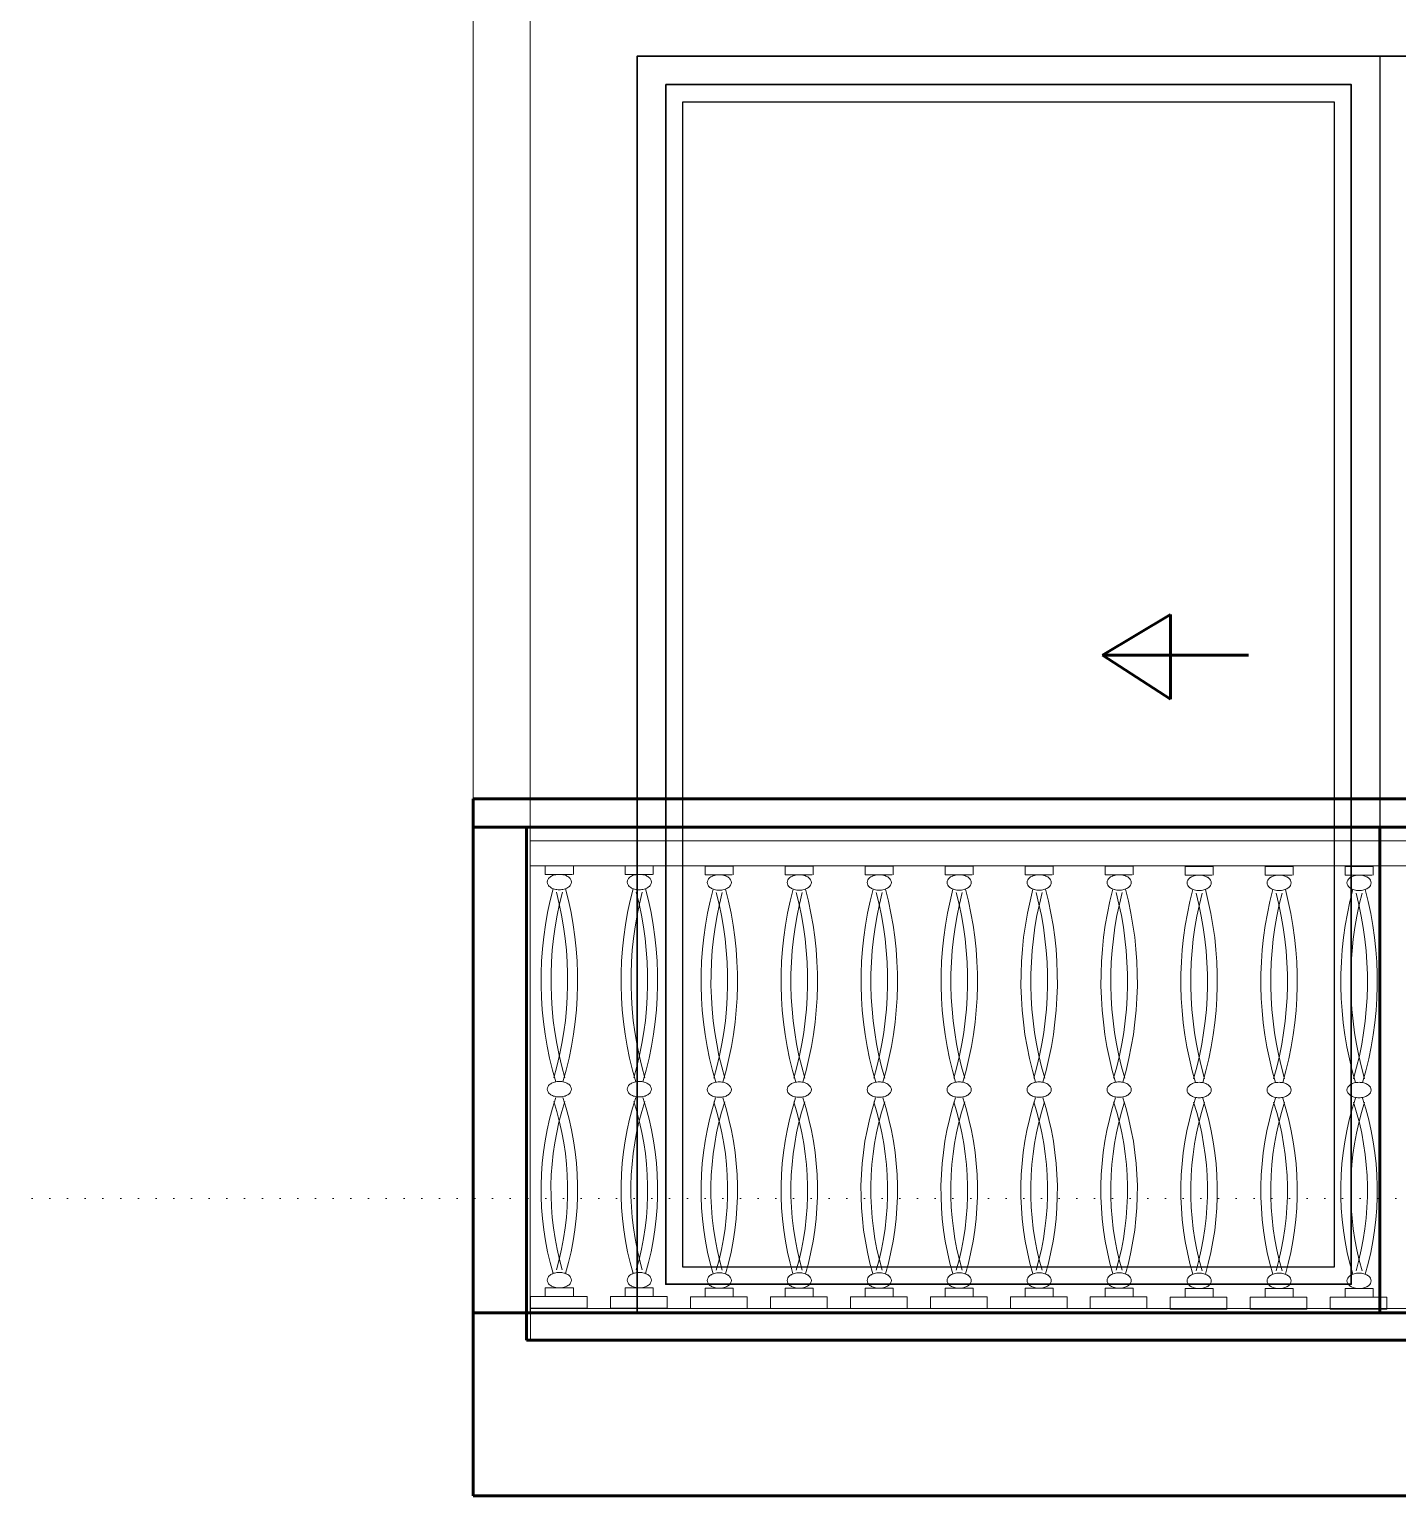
# Model space of a CAD drawing. Extents: x 775040 to 808375, y 4159409 to 4163651.
# Drawn here: x 796791.1 to 797030.6, y 4162326.6 to 4162583.3 of the extents above; entities that cross this region are included whole.
import ezdxf

# ---------------------------------------------------------------- set-up
doc = ezdxf.new("R2010")
doc.units = 0
doc.header["$MEASUREMENT"] = 0
doc.linetypes.add('ACAD_ISO07W100', pattern=[3, 0, -3])
doc.linetypes.add('DUZ', pattern=[500, 500])
doc.layers.get('0').update_dxf_attribs({"linetype": 'DUZ'})
for name, color, linetype, lineweight in [('KAPI', 1, 'Continuous', 15), ('Z_g2', 2, 'Continuous', 9), ('Z_g6', 6, 'Continuous', 20), ('Z_g8', 192, 'Continuous', 30), ('Z_izdot', 42, 'ACAD_ISO07W100', 9)]:
    doc.layers.add(name, color=color, linetype=linetype, lineweight=lineweight)
doc.layers.add('pencere', color=3, linetype='Continuous')

msp = doc.modelspace()

# ---------------------------------------------------------------- linework, layer by layer
at = {"color": 0, "linetype": 'Continuous', "lineweight": 60}
for p, q in [((796878.1, 4162353.81), (796878.1, 4162443.81)), ((796878.1, 4162353.81), (796878.1, 4162443.81)), ((797178.1, 4162353.81), (796878.1, 4162353.81)), ((796878.1, 4162353.81), (797178.1, 4162353.81)), ((796878.1, 4162353.81), (797178.1, 4162353.81))]:
    msp.add_line(p, q, dxfattribs=at)
at = {"layer": 'KAPI', "linetype": 'Continuous', "lineweight": 60}
for p, q in [((796978.95, 4162473.72), (796990.83, 4162480.83)), ((796990.83, 4162480.83), (796990.83, 4162466.01)), ((797004.49, 4162473.72), (796978.95, 4162473.72)), ((796978.95, 4162473.72), (796991.72, 4162473.72)), ((796990.83, 4162466.01), (796978.95, 4162473.72))]:
    msp.add_line(p, q, dxfattribs=at)
at = {"layer": 'pencere'}
msp.add_line((797027.51, 4162578.58), (797027.51, 4162358.58), dxfattribs=at)
msp.add_line((797027.51, 4162578.58), (797027.51, 4162358.58), dxfattribs=at)
msp.add_lwpolyline([(796905.51, 4162570.58), (797019.51, 4162570.58), (797019.51, 4162366.58), (796905.51, 4162366.58)], close=True, dxfattribs=at)
at = {"layer": 'Z_g2'}
for p, q in [((796878.76, 4162443.58), (797178.1, 4162443.58)), ((796878.76, 4162436.86), (796878.76, 4162443.58)), ((796878.76, 4162441.21), (796878.76, 4162436.86)), ((797178.1, 4162441.21), (796878.76, 4162441.21)), ((796878.76, 4162436.86), (797178.1, 4162436.86)), ((796881.41, 4162436.86), (796881.41, 4162435.34)), ((796881.41, 4162436.86), (796886.32, 4162436.86)), ((796881.41, 4162435.34), (796886.15, 4162435.34)), ((796886.32, 4162435.34), (796886.32, 4162436.86)), ((796895.41, 4162436.86), (796895.41, 4162435.34)), ((796895.41, 4162436.86), (796900.32, 4162436.86)), ((796895.41, 4162435.34), (796900.15, 4162435.34)), ((796900.32, 4162435.34), (796900.32, 4162436.86)), ((796909.41, 4162436.8), (796914.32, 4162436.8)), ((796909.41, 4162436.8), (796909.41, 4162435.27)), ((796909.41, 4162435.27), (796914.15, 4162435.27)), ((796914.32, 4162435.27), (796914.32, 4162436.8)), ((796923.41, 4162436.8), (796923.41, 4162435.27)), ((796923.41, 4162436.8), (796928.32, 4162436.8)), ((796923.41, 4162435.27), (796928.15, 4162435.27)), ((796928.32, 4162435.27), (796928.32, 4162436.8)), ((796937.41, 4162436.8), (796937.41, 4162435.27)), ((796937.41, 4162436.8), (796942.32, 4162436.8)), ((796937.41, 4162435.27), (796942.15, 4162435.27)), ((796942.32, 4162435.27), (796942.32, 4162436.8)), ((796951.41, 4162436.8), (796956.32, 4162436.8)), ((796951.41, 4162436.8), (796951.41, 4162435.27)), ((796951.41, 4162435.27), (796956.15, 4162435.27)), ((796956.32, 4162435.27), (796956.32, 4162436.8)), ((796965.41, 4162436.8), (796965.41, 4162435.27)), ((796965.41, 4162436.8), (796970.32, 4162436.8)), ((796965.41, 4162435.27), (796970.15, 4162435.27)), ((796970.32, 4162435.27), (796970.32, 4162436.8)), ((796979.41, 4162436.8), (796979.41, 4162435.27)), ((796979.41, 4162436.8), (796984.32, 4162436.8)), ((796979.41, 4162435.27), (796984.15, 4162435.27)), ((796984.32, 4162435.27), (796984.32, 4162436.8)), ((796993.41, 4162436.73), (796998.32, 4162436.73)), ((796993.41, 4162436.73), (796993.41, 4162435.21)), ((796993.41, 4162435.21), (796998.15, 4162435.21)), ((796998.32, 4162435.21), (796998.32, 4162436.73)), ((797007.41, 4162436.73), (797007.41, 4162435.21)), ((797007.41, 4162436.73), (797012.32, 4162436.73)), ((797007.41, 4162435.21), (797012.15, 4162435.21)), ((797012.32, 4162435.21), (797012.32, 4162436.73)), ((797021.41, 4162436.73), (797021.41, 4162435.21)), ((797021.41, 4162436.73), (797026.32, 4162436.73)), ((797021.41, 4162435.21), (797026.15, 4162435.21)), ((797026.32, 4162435.21), (797026.32, 4162436.73)), ((796881.41, 4162362.96), (796886.32, 4162362.96)), ((796881.41, 4162361.44), (796881.41, 4162362.96)), ((796886.32, 4162362.96), (796886.32, 4162361.44)), ((796895.41, 4162362.96), (796900.32, 4162362.96)), ((796895.41, 4162361.44), (796895.41, 4162362.96)), ((796900.32, 4162362.96), (796900.32, 4162361.44)), ((796909.41, 4162361.37), (796909.41, 4162362.9)), ((796909.41, 4162362.9), (796914.32, 4162362.9)), ((796914.32, 4162362.9), (796914.32, 4162361.37)), ((796923.41, 4162362.9), (796928.32, 4162362.9)), ((796923.41, 4162361.37), (796923.41, 4162362.9)), ((796928.32, 4162362.9), (796928.32, 4162361.37)), ((796937.41, 4162362.9), (796942.32, 4162362.9)), ((796937.41, 4162361.37), (796937.41, 4162362.9)), ((796942.32, 4162362.9), (796942.32, 4162361.37)), ((796951.41, 4162361.37), (796951.41, 4162362.9)), ((796951.41, 4162362.9), (796956.32, 4162362.9)), ((796956.32, 4162362.9), (796956.32, 4162361.37)), ((796965.41, 4162362.9), (796970.32, 4162362.9)), ((796965.41, 4162361.37), (796965.41, 4162362.9)), ((796970.32, 4162362.9), (796970.32, 4162361.37)), ((796979.41, 4162362.9), (796984.32, 4162362.9)), ((796979.41, 4162361.37), (796979.41, 4162362.9)), ((796984.32, 4162362.9), (796984.32, 4162361.37)), ((796993.41, 4162361.31), (796993.41, 4162362.83)), ((796993.41, 4162362.83), (796998.32, 4162362.83)), ((796998.32, 4162362.83), (796998.32, 4162361.31)), ((797007.41, 4162362.83), (797012.32, 4162362.83)), ((797007.41, 4162361.31), (797007.41, 4162362.83)), ((797012.32, 4162362.83), (797012.32, 4162361.31)), ((797021.41, 4162362.83), (797026.32, 4162362.83)), ((797021.41, 4162361.31), (797021.41, 4162362.83)), ((797026.32, 4162362.83), (797026.32, 4162361.31)), ((796878.82, 4162359.38), (796878.82, 4162361.44)), ((796878.82, 4162361.44), (796888.74, 4162361.44)), ((796888.74, 4162361.44), (796888.74, 4162359.38)), ((796892.82, 4162359.38), (796892.82, 4162361.44)), ((796892.82, 4162361.44), (796902.74, 4162361.44)), ((796902.74, 4162361.44), (796902.74, 4162359.38)), ((796906.82, 4162361.37), (796916.74, 4162361.37)), ((796906.82, 4162359.32), (796906.82, 4162361.37)), ((796916.74, 4162361.37), (796916.74, 4162359.32)), ((796920.82, 4162359.32), (796920.82, 4162361.37)), ((796920.82, 4162361.37), (796930.74, 4162361.37)), ((796930.74, 4162361.37), (796930.74, 4162359.32)), ((796934.82, 4162359.32), (796934.82, 4162361.37)), ((796934.82, 4162361.37), (796944.74, 4162361.37)), ((796944.74, 4162361.37), (796944.74, 4162359.32)), ((796948.82, 4162361.37), (796958.74, 4162361.37)), ((796948.82, 4162359.32), (796948.82, 4162361.37)), ((796958.74, 4162361.37), (796958.74, 4162359.32)), ((796962.82, 4162359.32), (796962.82, 4162361.37)), ((796962.82, 4162361.37), (796972.74, 4162361.37)), ((796972.74, 4162361.37), (796972.74, 4162359.32)), ((796976.82, 4162359.32), (796976.82, 4162361.37)), ((796976.82, 4162361.37), (796986.74, 4162361.37)), ((796986.74, 4162361.37), (796986.74, 4162359.32)), ((796990.82, 4162361.31), (797000.74, 4162361.31)), ((796990.82, 4162359.25), (796990.82, 4162361.31)), ((797000.74, 4162361.31), (797000.74, 4162359.25)), ((797004.82, 4162359.25), (797004.82, 4162361.31)), ((797004.82, 4162361.31), (797014.74, 4162361.31)), ((797014.74, 4162361.31), (797014.74, 4162359.25)), ((797018.82, 4162359.25), (797018.82, 4162361.31)), ((797018.82, 4162361.31), (797028.74, 4162361.31)), ((797028.74, 4162361.31), (797028.74, 4162359.25)), ((796878.82, 4162359.38), (796888.74, 4162359.38)), ((796878.82, 4162359.38), (796878.82, 4162353.85)), ((796878.82, 4162359.34), (797178.1, 4162359.34)), ((796892.82, 4162359.38), (796902.74, 4162359.38)), ((796906.82, 4162359.32), (796916.74, 4162359.32)), ((796920.82, 4162359.32), (796930.74, 4162359.32)), ((796934.82, 4162359.32), (796944.74, 4162359.32)), ((796948.82, 4162359.32), (796958.74, 4162359.32)), ((796962.82, 4162359.32), (796972.74, 4162359.32)), ((796976.82, 4162359.32), (796986.74, 4162359.32)), ((796990.82, 4162359.25), (797000.74, 4162359.25)), ((797004.82, 4162359.25), (797014.74, 4162359.25)), ((797018.82, 4162359.25), (797028.74, 4162359.25)), ((797178.1, 4162353.81), (796878.82, 4162353.81))]:
    msp.add_line(p, q, dxfattribs=at)
for centre, radius, start, end in [((796882.64, 4162433.99), 0.888, 147.0853, 180), ((796883.23, 4162433.61), 1.59, 122.6158, 147.0853), ((796883.61, 4162433.01), 2.3, 104.8455, 122.6158), ((796883.87, 4162432.05), 3.29, 90, 104.8455), ((796883.87, 4162432.05), 3.29, 75.1545, 90), ((796884.12, 4162433.01), 2.3, 57.3842, 75.1545), ((796884.51, 4162433.61), 1.59, 32.9147, 57.3842), ((796885.1, 4162433.99), 0.888, 0, 32.9147), ((796896.64, 4162433.99), 0.888, 147.0853, 180), ((796897.23, 4162433.61), 1.59, 122.6158, 147.0853), ((796897.61, 4162433.01), 2.3, 104.8455, 122.6158), ((796897.87, 4162432.05), 3.29, 90, 104.8455), ((796897.87, 4162432.05), 3.29, 75.1545, 90), ((796898.12, 4162433.01), 2.3, 57.3842, 75.1545), ((796898.51, 4162433.61), 1.59, 32.9147, 57.3842), ((796899.1, 4162433.99), 0.888, 0, 32.9147), ((796910.64, 4162433.92), 0.888, 147.0853, 180), ((796911.23, 4162433.54), 1.59, 122.6158, 147.0853), ((796911.61, 4162432.94), 2.3, 104.8455, 122.6158), ((796911.87, 4162431.98), 3.29, 90, 104.8455), ((796911.87, 4162431.98), 3.29, 75.1545, 90), ((796912.12, 4162432.94), 2.3, 57.3842, 75.1545), ((796912.51, 4162433.54), 1.59, 32.9147, 57.3842), ((796913.1, 4162433.92), 0.888, 0, 32.9147), ((796924.64, 4162433.92), 0.888, 147.0853, 180), ((796925.23, 4162433.54), 1.59, 122.6158, 147.0853), ((796925.61, 4162432.94), 2.3, 104.8455, 122.6158), ((796925.87, 4162431.98), 3.29, 90, 104.8455), ((796925.87, 4162431.98), 3.29, 75.1545, 90), ((796926.12, 4162432.94), 2.3, 57.3842, 75.1545), ((796926.51, 4162433.54), 1.59, 32.9147, 57.3842), ((796927.1, 4162433.92), 0.888, 0, 32.9147), ((796938.64, 4162433.92), 0.888, 147.0853, 180), ((796939.23, 4162433.54), 1.59, 122.6158, 147.0853), ((796939.61, 4162432.94), 2.3, 104.8455, 122.6158), ((796939.87, 4162431.98), 3.29, 90, 104.8455), ((796939.87, 4162431.98), 3.29, 75.1545, 90), ((796940.12, 4162432.94), 2.3, 57.3842, 75.1545), ((796940.51, 4162433.54), 1.59, 32.9147, 57.3842), ((796941.1, 4162433.92), 0.888, 0, 32.9147), ((796952.64, 4162433.92), 0.888, 147.0853, 180), ((796953.23, 4162433.54), 1.59, 122.6158, 147.0853), ((796953.61, 4162432.94), 2.3, 104.8455, 122.6158), ((796953.87, 4162431.98), 3.29, 90, 104.8455), ((796953.87, 4162431.98), 3.29, 75.1545, 90), ((796954.12, 4162432.94), 2.3, 57.3842, 75.1545), ((796954.51, 4162433.54), 1.59, 32.9147, 57.3842), ((796955.1, 4162433.92), 0.888, 0, 32.9147), ((796966.64, 4162433.92), 0.888, 147.0853, 180), ((796967.23, 4162433.54), 1.59, 122.6158, 147.0853), ((796967.61, 4162432.94), 2.3, 104.8455, 122.6158), ((796967.87, 4162431.98), 3.29, 90, 104.8455), ((796967.87, 4162431.98), 3.29, 75.1545, 90), ((796968.12, 4162432.94), 2.3, 57.3842, 75.1545), ((796968.51, 4162433.54), 1.59, 32.9147, 57.3842), ((796969.1, 4162433.92), 0.888, 0, 32.9147), ((796980.64, 4162433.92), 0.888, 147.0853, 180), ((796981.23, 4162433.54), 1.59, 122.6158, 147.0853), ((796981.61, 4162432.94), 2.3, 104.8455, 122.6158), ((796981.87, 4162431.98), 3.29, 90, 104.8455), ((796981.87, 4162431.98), 3.29, 75.1545, 90), ((796982.12, 4162432.94), 2.3, 57.3842, 75.1545), ((796982.51, 4162433.54), 1.59, 32.9147, 57.3842), ((796983.1, 4162433.92), 0.888, 0, 32.9147), ((796995.23, 4162433.48), 1.59, 122.6158, 147.0853), ((796995.61, 4162432.87), 2.3, 104.8455, 122.6158), ((796995.87, 4162431.92), 3.29, 90, 104.8455), ((796995.87, 4162431.92), 3.29, 75.1545, 90), ((796996.12, 4162432.87), 2.3, 57.3842, 75.1545), ((796996.51, 4162433.48), 1.59, 32.9147, 57.3842), ((797009.23, 4162433.48), 1.59, 122.6158, 147.0853), ((797009.61, 4162432.87), 2.3, 104.8455, 122.6158), ((797009.87, 4162431.92), 3.29, 90, 104.8455), ((797009.87, 4162431.92), 3.29, 75.1545, 90), ((797010.12, 4162432.87), 2.3, 57.3842, 75.1545), ((797010.51, 4162433.48), 1.59, 32.9147, 57.3842), ((797023.23, 4162433.48), 1.59, 122.6158, 147.0853), ((797023.61, 4162432.87), 2.3, 104.8455, 122.6158), ((797023.87, 4162431.92), 3.29, 90, 104.8455), ((797023.87, 4162431.92), 3.29, 75.1545, 90), ((797024.12, 4162432.87), 2.3, 57.3842, 75.1545), ((797024.51, 4162433.48), 1.59, 32.9147, 57.3842), ((796943.26, 4162416.75), 62.58, 165.1181, 196.4631), ((796882.64, 4162433.99), 0.888, 180, 212.9147), ((796883.23, 4162434.37), 1.59, 212.9147, 237.3842), ((796883.61, 4162434.97), 2.3, 237.3842, 255.1545), ((796943.57, 4162416.75), 61.16, 165.365, 196.1896), ((796824.17, 4162416.75), 61.16, 343.8104, 14.635), ((796883.87, 4162435.93), 3.29, 255.1545, 270), ((796883.87, 4162435.93), 3.29, 270, 284.8455), ((796824.48, 4162416.75), 62.58, 343.5369, 14.8819), ((796884.12, 4162434.97), 2.3, 284.8455, 302.6158), ((796884.51, 4162434.37), 1.59, 302.6158, 327.0853), ((796885.1, 4162433.99), 0.888, 327.0853, 0), ((796957.26, 4162416.75), 62.58, 165.1181, 196.4631), ((796896.64, 4162433.99), 0.888, 180, 212.9147), ((796897.23, 4162434.37), 1.59, 212.9147, 237.3842), ((796897.61, 4162434.97), 2.3, 237.3842, 255.1545), ((796957.57, 4162416.75), 61.16, 165.365, 196.1896), ((796838.17, 4162416.75), 61.16, 343.8104, 14.635), ((796897.87, 4162435.93), 3.29, 255.1545, 270), ((796897.87, 4162435.93), 3.29, 270, 284.8455), ((796838.48, 4162416.75), 62.58, 343.5369, 14.8819), ((796898.12, 4162434.97), 2.3, 284.8455, 302.6158), ((796898.51, 4162434.37), 1.59, 302.6158, 327.0853), ((796899.1, 4162433.99), 0.888, 327.0853, 0), ((796971.26, 4162416.69), 62.58, 165.1181, 196.4631), ((796910.64, 4162433.92), 0.888, 180, 212.9147), ((796911.23, 4162434.3), 1.59, 212.9147, 237.3842), ((796911.61, 4162434.91), 2.3, 237.3842, 255.1545), ((796971.57, 4162416.69), 61.16, 165.365, 196.1896), ((796852.17, 4162416.69), 61.16, 343.8104, 14.635), ((796911.87, 4162435.86), 3.29, 255.1545, 270), ((796911.87, 4162435.86), 3.29, 270, 284.8455), ((796852.48, 4162416.69), 62.58, 343.5369, 14.8819), ((796912.12, 4162434.91), 2.3, 284.8455, 302.6158), ((796912.51, 4162434.3), 1.59, 302.6158, 327.0853), ((796913.1, 4162433.92), 0.888, 327.0853, 0), ((796985.26, 4162416.69), 62.58, 165.1181, 196.4631), ((796924.64, 4162433.92), 0.888, 180, 212.9147), ((796925.23, 4162434.3), 1.59, 212.9147, 237.3842), ((796925.61, 4162434.91), 2.3, 237.3842, 255.1545), ((796985.57, 4162416.69), 61.16, 165.365, 196.1896), ((796866.17, 4162416.69), 61.16, 343.8104, 14.635), ((796925.87, 4162435.86), 3.29, 255.1545, 270), ((796925.87, 4162435.86), 3.29, 270, 284.8455), ((796866.48, 4162416.69), 62.58, 343.5369, 14.8819), ((796926.12, 4162434.91), 2.3, 284.8455, 302.6158), ((796926.51, 4162434.3), 1.59, 302.6158, 327.0853), ((796927.1, 4162433.92), 0.888, 327.0853, 0), ((796999.26, 4162416.69), 62.58, 165.1181, 196.4631), ((796938.64, 4162433.92), 0.888, 180, 212.9147), ((796939.23, 4162434.3), 1.59, 212.9147, 237.3842), ((796939.61, 4162434.91), 2.3, 237.3842, 255.1545), ((796999.57, 4162416.69), 61.16, 165.365, 196.1896), ((796880.17, 4162416.69), 61.16, 343.8104, 14.635), ((796939.87, 4162435.86), 3.29, 255.1545, 270), ((796939.87, 4162435.86), 3.29, 270, 284.8455), ((796880.48, 4162416.69), 62.58, 343.5369, 14.8819), ((796940.12, 4162434.91), 2.3, 284.8455, 302.6158), ((796940.51, 4162434.3), 1.59, 302.6158, 327.0853), ((796941.1, 4162433.92), 0.888, 327.0853, 0), ((797013.26, 4162416.69), 62.58, 165.1181, 196.4631), ((796952.64, 4162433.92), 0.888, 180, 212.9147), ((796953.23, 4162434.3), 1.59, 212.9147, 237.3842), ((796953.61, 4162434.91), 2.3, 237.3842, 255.1545), ((797013.57, 4162416.69), 61.16, 165.365, 196.1896), ((796894.17, 4162416.69), 61.16, 343.8104, 14.635), ((796953.87, 4162435.86), 3.29, 255.1545, 270), ((796953.87, 4162435.86), 3.29, 270, 284.8455), ((796894.48, 4162416.69), 62.58, 343.5369, 14.8819), ((796954.12, 4162434.91), 2.3, 284.8455, 302.6158), ((796954.51, 4162434.3), 1.59, 302.6158, 327.0853), ((796955.1, 4162433.92), 0.888, 327.0853, 0), ((797027.26, 4162416.69), 62.58, 165.1181, 196.4631), ((796966.64, 4162433.92), 0.888, 180, 212.9147), ((796967.23, 4162434.3), 1.59, 212.9147, 237.3842), ((796967.61, 4162434.91), 2.3, 237.3842, 255.1545), ((797027.57, 4162416.69), 61.16, 165.365, 196.1896), ((796908.17, 4162416.69), 61.16, 343.8104, 14.635), ((796967.87, 4162435.86), 3.29, 255.1545, 270), ((796967.87, 4162435.86), 3.29, 270, 284.8455), ((796908.48, 4162416.69), 62.58, 343.5369, 14.8819), ((796968.12, 4162434.91), 2.3, 284.8455, 302.6158), ((796968.51, 4162434.3), 1.59, 302.6158, 327.0853), ((796969.1, 4162433.92), 0.888, 327.0853, 0), ((797041.26, 4162416.69), 62.58, 165.1181, 196.4631), ((796980.64, 4162433.92), 0.888, 180, 212.9147), ((796981.23, 4162434.3), 1.59, 212.9147, 237.3842), ((796981.61, 4162434.91), 2.3, 237.3842, 255.1545), ((797041.57, 4162416.69), 61.16, 165.365, 196.1896), ((796922.17, 4162416.69), 61.16, 343.8104, 14.635), ((796981.87, 4162435.86), 3.29, 255.1545, 270), ((796981.87, 4162435.86), 3.29, 270, 284.8455), ((796922.48, 4162416.69), 62.58, 343.5369, 14.8819), ((796982.12, 4162434.91), 2.3, 284.8455, 302.6158), ((796982.51, 4162434.3), 1.59, 302.6158, 327.0853), ((796983.1, 4162433.92), 0.888, 327.0853, 0), ((797055.26, 4162416.62), 62.58, 165.1181, 196.4631), ((796994.64, 4162433.86), 0.888, 147.0853, 180), ((796994.64, 4162433.86), 0.888, 180, 212.9147), ((796995.23, 4162434.24), 1.59, 212.9147, 237.3842), ((796995.61, 4162434.84), 2.3, 237.3842, 255.1545), ((797055.57, 4162416.62), 61.16, 165.365, 196.1896), ((796936.17, 4162416.62), 61.16, 343.8104, 14.635), ((796995.87, 4162435.8), 3.29, 255.1545, 270), ((796995.87, 4162435.8), 3.29, 270, 284.8455), ((796936.48, 4162416.62), 62.58, 343.5369, 14.8819), ((796996.12, 4162434.84), 2.3, 284.8455, 302.6158), ((796996.51, 4162434.24), 1.59, 302.6158, 327.0853), ((796997.1, 4162433.86), 0.888, 0, 32.9147), ((796997.1, 4162433.86), 0.888, 327.0853, 0), ((797069.26, 4162416.62), 62.58, 165.1181, 196.4631), ((797008.64, 4162433.86), 0.888, 147.0853, 180), ((797008.64, 4162433.86), 0.888, 180, 212.9147), ((797009.23, 4162434.24), 1.59, 212.9147, 237.3842), ((797009.61, 4162434.84), 2.3, 237.3842, 255.1545), ((797069.57, 4162416.62), 61.16, 165.365, 196.1896), ((796950.17, 4162416.62), 61.16, 343.8104, 14.635), ((797009.87, 4162435.8), 3.29, 255.1545, 270), ((797009.87, 4162435.8), 3.29, 270, 284.8455), ((796950.48, 4162416.62), 62.58, 343.5369, 14.8819), ((797010.12, 4162434.84), 2.3, 284.8455, 302.6158), ((797010.51, 4162434.24), 1.59, 302.6158, 327.0853), ((797011.1, 4162433.86), 0.888, 0, 32.9147), ((797011.1, 4162433.86), 0.888, 327.0853, 0), ((797083.26, 4162416.62), 62.58, 165.1181, 196.4631), ((797022.64, 4162433.86), 0.888, 147.0853, 180), ((797022.64, 4162433.86), 0.888, 180, 212.9147), ((797023.23, 4162434.24), 1.59, 212.9147, 237.3842), ((797023.61, 4162434.84), 2.3, 237.3842, 255.1545), ((797083.57, 4162416.62), 61.16, 165.365, 196.1896), ((796964.17, 4162416.62), 61.16, 343.8104, 14.635), ((797023.87, 4162435.8), 3.29, 255.1545, 270), ((797023.87, 4162435.8), 3.29, 270, 284.8455), ((796964.48, 4162416.62), 62.58, 343.5369, 14.8819), ((797024.12, 4162434.84), 2.3, 284.8455, 302.6158), ((797024.51, 4162434.24), 1.59, 302.6158, 327.0853), ((797025.1, 4162433.86), 0.888, 0, 32.9147), ((797025.1, 4162433.86), 0.888, 327.0853, 0), ((796883.23, 4162397.35), 1.59, 122.6158, 147.0853), ((796883.61, 4162396.74), 2.3, 104.8455, 122.6158), ((796883.87, 4162395.79), 3.29, 90, 104.8455), ((796883.87, 4162395.79), 3.29, 75.1545, 90), ((796884.12, 4162396.74), 2.3, 57.3842, 75.1545), ((796884.51, 4162397.35), 1.59, 32.9147, 57.3842), ((796897.23, 4162397.35), 1.59, 122.6158, 147.0853), ((796897.61, 4162396.74), 2.3, 104.8455, 122.6158), ((796897.87, 4162395.79), 3.29, 90, 104.8455), ((796897.87, 4162395.79), 3.29, 75.1545, 90), ((796898.12, 4162396.74), 2.3, 57.3842, 75.1545), ((796898.51, 4162397.35), 1.59, 32.9147, 57.3842), ((796911.23, 4162397.28), 1.59, 122.6158, 147.0853), ((796911.61, 4162396.68), 2.3, 104.8455, 122.6158), ((796911.87, 4162395.72), 3.29, 90, 104.8455), ((796911.87, 4162395.72), 3.29, 75.1545, 90), ((796912.12, 4162396.68), 2.3, 57.3842, 75.1545), ((796912.51, 4162397.28), 1.59, 32.9147, 57.3842), ((796925.23, 4162397.28), 1.59, 122.6158, 147.0853), ((796925.61, 4162396.68), 2.3, 104.8455, 122.6158), ((796925.87, 4162395.72), 3.29, 90, 104.8455), ((796925.87, 4162395.72), 3.29, 75.1545, 90), ((796926.12, 4162396.68), 2.3, 57.3842, 75.1545), ((796926.51, 4162397.28), 1.59, 32.9147, 57.3842), ((796939.23, 4162397.28), 1.59, 122.6158, 147.0853), ((796939.61, 4162396.68), 2.3, 104.8455, 122.6158), ((796939.87, 4162395.72), 3.29, 90, 104.8455), ((796939.87, 4162395.72), 3.29, 75.1545, 90), ((796940.12, 4162396.68), 2.3, 57.3842, 75.1545), ((796940.51, 4162397.28), 1.59, 32.9147, 57.3842), ((796953.23, 4162397.28), 1.59, 122.6158, 147.0853), ((796953.61, 4162396.68), 2.3, 104.8455, 122.6158), ((796953.87, 4162395.72), 3.29, 90, 104.8455), ((796953.87, 4162395.72), 3.29, 75.1545, 90), ((796954.12, 4162396.68), 2.3, 57.3842, 75.1545), ((796954.51, 4162397.28), 1.59, 32.9147, 57.3842), ((796967.23, 4162397.28), 1.59, 122.6158, 147.0853), ((796967.61, 4162396.68), 2.3, 104.8455, 122.6158), ((796967.87, 4162395.72), 3.29, 90, 104.8455), ((796967.87, 4162395.72), 3.29, 75.1545, 90), ((796968.12, 4162396.68), 2.3, 57.3842, 75.1545), ((796968.51, 4162397.28), 1.59, 32.9147, 57.3842), ((796981.23, 4162397.28), 1.59, 122.6158, 147.0853), ((796981.61, 4162396.68), 2.3, 104.8455, 122.6158), ((796981.87, 4162395.72), 3.29, 90, 104.8455), ((796981.87, 4162395.72), 3.29, 75.1545, 90), ((796982.12, 4162396.68), 2.3, 57.3842, 75.1545), ((796982.51, 4162397.28), 1.59, 32.9147, 57.3842), ((796995.23, 4162397.21), 1.59, 122.6158, 147.0853), ((796995.61, 4162396.61), 2.3, 104.8455, 122.6158), ((796995.87, 4162395.65), 3.29, 90, 104.8455), ((796995.87, 4162395.65), 3.29, 75.1545, 90), ((796996.12, 4162396.61), 2.3, 57.3842, 75.1545), ((796996.51, 4162397.21), 1.59, 32.9147, 57.3842), ((797009.23, 4162397.21), 1.59, 122.6158, 147.0853), ((797009.61, 4162396.61), 2.3, 104.8455, 122.6158), ((797009.87, 4162395.65), 3.29, 90, 104.8455), ((797009.87, 4162395.65), 3.29, 75.1545, 90), ((797010.12, 4162396.61), 2.3, 57.3842, 75.1545), ((797010.51, 4162397.21), 1.59, 32.9147, 57.3842), ((797023.23, 4162397.21), 1.59, 122.6158, 147.0853), ((797023.61, 4162396.61), 2.3, 104.8455, 122.6158), ((797023.87, 4162395.65), 3.29, 90, 104.8455), ((797023.87, 4162395.65), 3.29, 75.1545, 90), ((797024.12, 4162396.61), 2.3, 57.3842, 75.1545), ((797024.51, 4162397.21), 1.59, 32.9147, 57.3842), ((796932.84, 4162380.13), 52.17, 161.9559, 196.309), ((796882.64, 4162397.73), 0.888, 147.0853, 180), ((796882.64, 4162397.73), 0.888, 180, 212.9147), ((796883.23, 4162398.11), 1.59, 212.9147, 237.3842), ((796883.61, 4162398.71), 2.3, 237.3842, 255.1545), ((796883.87, 4162399.67), 3.29, 255.1545, 270), ((796883.87, 4162399.67), 3.29, 270, 284.8455), ((796834.89, 4162380.13), 52.17, 343.691, 18.0441), ((796884.12, 4162398.71), 2.3, 284.8455, 302.6158), ((796884.51, 4162398.11), 1.59, 302.6158, 327.0853), ((796885.1, 4162397.73), 0.888, 0, 32.9147), ((796885.1, 4162397.73), 0.888, 327.0853, 0), ((796946.84, 4162380.13), 52.17, 161.9559, 196.309), ((796896.64, 4162397.73), 0.888, 147.0853, 180), ((796896.64, 4162397.73), 0.888, 180, 212.9147), ((796897.23, 4162398.11), 1.59, 212.9147, 237.3842), ((796897.61, 4162398.71), 2.3, 237.3842, 255.1545), ((796897.87, 4162399.67), 3.29, 255.1545, 270), ((796897.87, 4162399.67), 3.29, 270, 284.8455), ((796848.89, 4162380.13), 52.17, 343.691, 18.0441), ((796898.12, 4162398.71), 2.3, 284.8455, 302.6158), ((796898.51, 4162398.11), 1.59, 302.6158, 327.0853), ((796899.1, 4162397.73), 0.888, 0, 32.9147), ((796899.1, 4162397.73), 0.888, 327.0853, 0), ((796960.84, 4162380.06), 52.17, 161.9559, 196.309), ((796910.64, 4162397.66), 0.888, 147.0853, 180), ((796910.64, 4162397.66), 0.888, 180, 212.9147), ((796911.23, 4162398.04), 1.59, 212.9147, 237.3842), ((796911.61, 4162398.64), 2.3, 237.3842, 255.1545), ((796911.87, 4162399.6), 3.29, 255.1545, 270), ((796911.87, 4162399.6), 3.29, 270, 284.8455), ((796862.89, 4162380.06), 52.17, 343.691, 18.0441), ((796912.12, 4162398.64), 2.3, 284.8455, 302.6158), ((796912.51, 4162398.04), 1.59, 302.6158, 327.0853), ((796913.1, 4162397.66), 0.888, 0, 32.9147), ((796913.1, 4162397.66), 0.888, 327.0853, 0), ((796974.84, 4162380.06), 52.17, 161.9559, 196.309), ((796924.64, 4162397.66), 0.888, 147.0853, 180), ((796924.64, 4162397.66), 0.888, 180, 212.9147), ((796925.23, 4162398.04), 1.59, 212.9147, 237.3842), ((796925.61, 4162398.64), 2.3, 237.3842, 255.1545), ((796925.87, 4162399.6), 3.29, 255.1545, 270), ((796925.87, 4162399.6), 3.29, 270, 284.8455), ((796876.89, 4162380.06), 52.17, 343.691, 18.0441), ((796926.12, 4162398.64), 2.3, 284.8455, 302.6158), ((796926.51, 4162398.04), 1.59, 302.6158, 327.0853), ((796927.1, 4162397.66), 0.888, 0, 32.9147), ((796927.1, 4162397.66), 0.888, 327.0853, 0), ((796988.84, 4162380.06), 52.17, 161.9559, 196.309), ((796938.64, 4162397.66), 0.888, 147.0853, 180), ((796938.64, 4162397.66), 0.888, 180, 212.9147), ((796939.23, 4162398.04), 1.59, 212.9147, 237.3842), ((796939.61, 4162398.64), 2.3, 237.3842, 255.1545), ((796939.87, 4162399.6), 3.29, 255.1545, 270), ((796939.87, 4162399.6), 3.29, 270, 284.8455), ((796890.89, 4162380.06), 52.17, 343.691, 18.0441), ((796940.12, 4162398.64), 2.3, 284.8455, 302.6158), ((796940.51, 4162398.04), 1.59, 302.6158, 327.0853), ((796941.1, 4162397.66), 0.888, 0, 32.9147), ((796941.1, 4162397.66), 0.888, 327.0853, 0), ((797002.84, 4162380.06), 52.17, 161.9559, 196.309), ((796952.64, 4162397.66), 0.888, 147.0853, 180), ((796952.64, 4162397.66), 0.888, 180, 212.9147), ((796953.23, 4162398.04), 1.59, 212.9147, 237.3842), ((796953.61, 4162398.64), 2.3, 237.3842, 255.1545), ((796953.87, 4162399.6), 3.29, 255.1545, 270), ((796953.87, 4162399.6), 3.29, 270, 284.8455), ((796904.89, 4162380.06), 52.17, 343.691, 18.0441), ((796954.12, 4162398.64), 2.3, 284.8455, 302.6158), ((796954.51, 4162398.04), 1.59, 302.6158, 327.0853), ((796955.1, 4162397.66), 0.888, 0, 32.9147), ((796955.1, 4162397.66), 0.888, 327.0853, 0), ((797016.84, 4162380.06), 52.17, 161.9559, 196.309), ((796966.64, 4162397.66), 0.888, 147.0853, 180), ((796966.64, 4162397.66), 0.888, 180, 212.9147), ((796967.23, 4162398.04), 1.59, 212.9147, 237.3842), ((796967.61, 4162398.64), 2.3, 237.3842, 255.1545), ((796967.87, 4162399.6), 3.29, 255.1545, 270), ((796967.87, 4162399.6), 3.29, 270, 284.8455), ((796918.89, 4162380.06), 52.17, 343.691, 18.0441), ((796968.12, 4162398.64), 2.3, 284.8455, 302.6158), ((796968.51, 4162398.04), 1.59, 302.6158, 327.0853), ((796969.1, 4162397.66), 0.888, 0, 32.9147), ((796969.1, 4162397.66), 0.888, 327.0853, 0), ((797030.84, 4162380.06), 52.17, 161.9559, 196.309), ((796980.64, 4162397.66), 0.888, 147.0853, 180), ((796980.64, 4162397.66), 0.888, 180, 212.9147), ((796981.23, 4162398.04), 1.59, 212.9147, 237.3842), ((796981.61, 4162398.64), 2.3, 237.3842, 255.1545), ((796981.87, 4162399.6), 3.29, 255.1545, 270), ((796981.87, 4162399.6), 3.29, 270, 284.8455), ((796932.89, 4162380.06), 52.17, 343.691, 18.0441), ((796982.12, 4162398.64), 2.3, 284.8455, 302.6158), ((796982.51, 4162398.04), 1.59, 302.6158, 327.0853), ((796983.1, 4162397.66), 0.888, 0, 32.9147), ((796983.1, 4162397.66), 0.888, 327.0853, 0), ((797044.84, 4162379.99), 52.17, 161.9559, 196.309), ((796994.64, 4162397.59), 0.888, 147.0853, 180), ((796994.64, 4162397.59), 0.888, 180, 212.9147), ((796995.23, 4162397.97), 1.59, 212.9147, 237.3842), ((796995.61, 4162398.58), 2.3, 237.3842, 255.1545), ((796995.87, 4162399.53), 3.29, 255.1545, 270), ((796995.87, 4162399.53), 3.29, 270, 284.8455), ((796946.89, 4162379.99), 52.17, 343.691, 18.0441), ((796996.12, 4162398.58), 2.3, 284.8455, 302.6158), ((796996.51, 4162397.97), 1.59, 302.6158, 327.0853), ((796997.1, 4162397.59), 0.888, 0, 32.9147), ((796997.1, 4162397.59), 0.888, 327.0853, 0), ((797058.84, 4162379.99), 52.17, 161.9559, 196.309), ((797008.64, 4162397.59), 0.888, 147.0853, 180), ((797008.64, 4162397.59), 0.888, 180, 212.9147), ((797009.23, 4162397.97), 1.59, 212.9147, 237.3842), ((797009.61, 4162398.58), 2.3, 237.3842, 255.1545), ((797009.87, 4162399.53), 3.29, 255.1545, 270), ((797009.87, 4162399.53), 3.29, 270, 284.8455), ((796960.89, 4162379.99), 52.17, 343.691, 18.0441), ((797010.12, 4162398.58), 2.3, 284.8455, 302.6158), ((797010.51, 4162397.97), 1.59, 302.6158, 327.0853), ((797011.1, 4162397.59), 0.888, 0, 32.9147), ((797011.1, 4162397.59), 0.888, 327.0853, 0), ((797072.84, 4162379.99), 52.17, 161.9559, 196.309), ((797022.64, 4162397.59), 0.888, 147.0853, 180), ((797022.64, 4162397.59), 0.888, 180, 212.9147), ((797023.23, 4162397.97), 1.59, 212.9147, 237.3842), ((797023.61, 4162398.58), 2.3, 237.3842, 255.1545), ((797023.87, 4162399.53), 3.29, 255.1545, 270), ((797023.87, 4162399.53), 3.29, 270, 284.8455), ((796974.89, 4162379.99), 52.17, 343.691, 18.0441), ((797024.12, 4162398.58), 2.3, 284.8455, 302.6158), ((797024.51, 4162397.97), 1.59, 302.6158, 327.0853), ((797025.1, 4162397.59), 0.888, 0, 32.9147), ((797025.1, 4162397.59), 0.888, 327.0853, 0), ((796932.99, 4162380.13), 50.59, 162.1864, 196.1009), ((796834.74, 4162380.13), 50.59, 343.8991, 17.8136), ((796946.99, 4162380.13), 50.59, 162.1864, 196.1009), ((796848.74, 4162380.13), 50.59, 343.8991, 17.8136), ((796960.99, 4162380.06), 50.59, 162.1864, 196.1009), ((796862.74, 4162380.06), 50.59, 343.8991, 17.8136), ((796974.99, 4162380.06), 50.59, 162.1864, 196.1009), ((796876.74, 4162380.06), 50.59, 343.8991, 17.8136), ((796988.99, 4162380.06), 50.59, 162.1864, 196.1009), ((796890.74, 4162380.06), 50.59, 343.8991, 17.8136), ((797002.99, 4162380.06), 50.59, 162.1864, 196.1009), ((796904.74, 4162380.06), 50.59, 343.8991, 17.8136), ((797016.99, 4162380.06), 50.59, 162.1864, 196.1009), ((796918.74, 4162380.06), 50.59, 343.8991, 17.8136), ((797030.99, 4162380.06), 50.59, 162.1864, 196.1009), ((796932.74, 4162380.06), 50.59, 343.8991, 17.8136), ((797044.99, 4162379.99), 50.59, 162.1864, 196.1009), ((796946.74, 4162379.99), 50.59, 343.8991, 17.8136), ((797058.99, 4162379.99), 50.59, 162.1864, 196.1009), ((796960.74, 4162379.99), 50.59, 343.8991, 17.8136), ((797072.99, 4162379.99), 50.59, 162.1864, 196.1009), ((796974.74, 4162379.99), 50.59, 343.8991, 17.8136), ((796883.23, 4162363.93), 1.59, 122.6158, 147.0853), ((796883.61, 4162363.33), 2.3, 104.8455, 122.6158), ((796883.87, 4162362.37), 3.29, 90, 104.8455), ((796883.87, 4162362.37), 3.29, 75.1545, 90), ((796884.12, 4162363.33), 2.3, 57.3842, 75.1545), ((796884.51, 4162363.93), 1.59, 32.9147, 57.3842), ((796897.23, 4162363.93), 1.59, 122.6158, 147.0853), ((796897.61, 4162363.33), 2.3, 104.8455, 122.6158), ((796897.87, 4162362.37), 3.29, 90, 104.8455), ((796897.87, 4162362.37), 3.29, 75.1545, 90), ((796898.12, 4162363.33), 2.3, 57.3842, 75.1545), ((796898.51, 4162363.93), 1.59, 32.9147, 57.3842), ((796911.23, 4162363.87), 1.59, 122.6158, 147.0853), ((796911.61, 4162363.26), 2.3, 104.8455, 122.6158), ((796911.87, 4162362.31), 3.29, 90, 104.8455), ((796911.87, 4162362.31), 3.29, 75.1545, 90), ((796912.12, 4162363.26), 2.3, 57.3842, 75.1545), ((796912.51, 4162363.87), 1.59, 32.9147, 57.3842), ((796925.23, 4162363.87), 1.59, 122.6158, 147.0853), ((796925.61, 4162363.26), 2.3, 104.8455, 122.6158), ((796925.87, 4162362.31), 3.29, 90, 104.8455), ((796925.87, 4162362.31), 3.29, 75.1545, 90), ((796926.12, 4162363.26), 2.3, 57.3842, 75.1545), ((796926.51, 4162363.87), 1.59, 32.9147, 57.3842), ((796939.23, 4162363.87), 1.59, 122.6158, 147.0853), ((796939.61, 4162363.26), 2.3, 104.8455, 122.6158), ((796939.87, 4162362.31), 3.29, 90, 104.8455), ((796939.87, 4162362.31), 3.29, 75.1545, 90), ((796940.12, 4162363.26), 2.3, 57.3842, 75.1545), ((796940.51, 4162363.87), 1.59, 32.9147, 57.3842), ((796953.23, 4162363.87), 1.59, 122.6158, 147.0853), ((796953.61, 4162363.26), 2.3, 104.8455, 122.6158), ((796953.87, 4162362.31), 3.29, 90, 104.8455), ((796953.87, 4162362.31), 3.29, 75.1545, 90), ((796954.12, 4162363.26), 2.3, 57.3842, 75.1545), ((796954.51, 4162363.87), 1.59, 32.9147, 57.3842), ((796967.23, 4162363.87), 1.59, 122.6158, 147.0853), ((796967.61, 4162363.26), 2.3, 104.8455, 122.6158), ((796967.87, 4162362.31), 3.29, 90, 104.8455), ((796967.87, 4162362.31), 3.29, 75.1545, 90), ((796968.12, 4162363.26), 2.3, 57.3842, 75.1545), ((796968.51, 4162363.87), 1.59, 32.9147, 57.3842), ((796981.23, 4162363.87), 1.59, 122.6158, 147.0853), ((796981.61, 4162363.26), 2.3, 104.8455, 122.6158), ((796981.87, 4162362.31), 3.29, 90, 104.8455), ((796981.87, 4162362.31), 3.29, 75.1545, 90), ((796982.12, 4162363.26), 2.3, 57.3842, 75.1545), ((796982.51, 4162363.87), 1.59, 32.9147, 57.3842), ((796995.23, 4162363.8), 1.59, 122.6158, 147.0853), ((796995.61, 4162363.2), 2.3, 104.8455, 122.6158), ((796995.87, 4162362.24), 3.29, 90, 104.8455), ((796995.87, 4162362.24), 3.29, 75.1545, 90), ((796996.12, 4162363.2), 2.3, 57.3842, 75.1545), ((796996.51, 4162363.8), 1.59, 32.9147, 57.3842), ((797009.23, 4162363.8), 1.59, 122.6158, 147.0853), ((797009.61, 4162363.2), 2.3, 104.8455, 122.6158), ((797009.87, 4162362.24), 3.29, 90, 104.8455), ((797009.87, 4162362.24), 3.29, 75.1545, 90), ((797010.12, 4162363.2), 2.3, 57.3842, 75.1545), ((797010.51, 4162363.8), 1.59, 32.9147, 57.3842), ((797023.23, 4162363.8), 1.59, 122.6158, 147.0853), ((797023.61, 4162363.2), 2.3, 104.8455, 122.6158), ((797023.87, 4162362.24), 3.29, 90, 104.8455), ((797023.87, 4162362.24), 3.29, 75.1545, 90), ((797024.12, 4162363.2), 2.3, 57.3842, 75.1545), ((797024.51, 4162363.8), 1.59, 32.9147, 57.3842), ((796882.64, 4162364.31), 0.888, 147.0853, 180), ((796882.64, 4162364.31), 0.888, 180, 212.9147), ((796883.23, 4162364.69), 1.59, 212.9147, 237.3842), ((796883.61, 4162365.3), 2.3, 237.3842, 255.1545), ((796883.87, 4162366.25), 3.29, 255.1545, 270), ((796883.87, 4162366.25), 3.29, 270, 284.8455), ((796884.12, 4162365.3), 2.3, 284.8455, 302.6158), ((796884.51, 4162364.69), 1.59, 302.6158, 327.0853), ((796885.1, 4162364.31), 0.888, 0, 32.9147), ((796885.1, 4162364.31), 0.888, 327.0853, 0), ((796896.64, 4162364.31), 0.888, 147.0853, 180), ((796896.64, 4162364.31), 0.888, 180, 212.9147), ((796897.23, 4162364.69), 1.59, 212.9147, 237.3842), ((796897.61, 4162365.3), 2.3, 237.3842, 255.1545), ((796897.87, 4162366.25), 3.29, 255.1545, 270), ((796897.87, 4162366.25), 3.29, 270, 284.8455), ((796898.12, 4162365.3), 2.3, 284.8455, 302.6158), ((796898.51, 4162364.69), 1.59, 302.6158, 327.0853), ((796899.1, 4162364.31), 0.888, 0, 32.9147), ((796899.1, 4162364.31), 0.888, 327.0853, 0), ((796910.64, 4162364.25), 0.888, 147.0853, 180), ((796910.64, 4162364.25), 0.888, 180, 212.9147), ((796911.23, 4162364.63), 1.59, 212.9147, 237.3842), ((796911.61, 4162365.23), 2.3, 237.3842, 255.1545), ((796911.87, 4162366.19), 3.29, 255.1545, 270), ((796911.87, 4162366.19), 3.29, 270, 284.8455), ((796912.12, 4162365.23), 2.3, 284.8455, 302.6158), ((796912.51, 4162364.63), 1.59, 302.6158, 327.0853), ((796913.1, 4162364.25), 0.888, 0, 32.9147), ((796913.1, 4162364.25), 0.888, 327.0853, 0), ((796924.64, 4162364.25), 0.888, 147.0853, 180), ((796924.64, 4162364.25), 0.888, 180, 212.9147), ((796925.23, 4162364.63), 1.59, 212.9147, 237.3842), ((796925.61, 4162365.23), 2.3, 237.3842, 255.1545), ((796925.87, 4162366.19), 3.29, 255.1545, 270), ((796925.87, 4162366.19), 3.29, 270, 284.8455), ((796926.12, 4162365.23), 2.3, 284.8455, 302.6158), ((796926.51, 4162364.63), 1.59, 302.6158, 327.0853), ((796927.1, 4162364.25), 0.888, 0, 32.9147), ((796927.1, 4162364.25), 0.888, 327.0853, 0), ((796938.64, 4162364.25), 0.888, 147.0853, 180), ((796938.64, 4162364.25), 0.888, 180, 212.9147), ((796939.23, 4162364.63), 1.59, 212.9147, 237.3842), ((796939.61, 4162365.23), 2.3, 237.3842, 255.1545), ((796939.87, 4162366.19), 3.29, 255.1545, 270), ((796939.87, 4162366.19), 3.29, 270, 284.8455), ((796940.12, 4162365.23), 2.3, 284.8455, 302.6158), ((796940.51, 4162364.63), 1.59, 302.6158, 327.0853), ((796941.1, 4162364.25), 0.888, 0, 32.9147), ((796941.1, 4162364.25), 0.888, 327.0853, 0), ((796952.64, 4162364.25), 0.888, 147.0853, 180), ((796952.64, 4162364.25), 0.888, 180, 212.9147), ((796953.23, 4162364.63), 1.59, 212.9147, 237.3842), ((796953.61, 4162365.23), 2.3, 237.3842, 255.1545), ((796953.87, 4162366.19), 3.29, 255.1545, 270), ((796953.87, 4162366.19), 3.29, 270, 284.8455), ((796954.12, 4162365.23), 2.3, 284.8455, 302.6158), ((796954.51, 4162364.63), 1.59, 302.6158, 327.0853), ((796955.1, 4162364.25), 0.888, 0, 32.9147), ((796955.1, 4162364.25), 0.888, 327.0853, 0), ((796966.64, 4162364.25), 0.888, 147.0853, 180), ((796966.64, 4162364.25), 0.888, 180, 212.9147), ((796967.23, 4162364.63), 1.59, 212.9147, 237.3842), ((796967.61, 4162365.23), 2.3, 237.3842, 255.1545), ((796967.87, 4162366.19), 3.29, 255.1545, 270), ((796967.87, 4162366.19), 3.29, 270, 284.8455), ((796968.12, 4162365.23), 2.3, 284.8455, 302.6158), ((796968.51, 4162364.63), 1.59, 302.6158, 327.0853), ((796969.1, 4162364.25), 0.888, 0, 32.9147), ((796969.1, 4162364.25), 0.888, 327.0853, 0), ((796980.64, 4162364.25), 0.888, 147.0853, 180), ((796980.64, 4162364.25), 0.888, 180, 212.9147), ((796981.23, 4162364.63), 1.59, 212.9147, 237.3842), ((796981.61, 4162365.23), 2.3, 237.3842, 255.1545), ((796981.87, 4162366.19), 3.29, 255.1545, 270), ((796981.87, 4162366.19), 3.29, 270, 284.8455), ((796982.12, 4162365.23), 2.3, 284.8455, 302.6158), ((796982.51, 4162364.63), 1.59, 302.6158, 327.0853), ((796983.1, 4162364.25), 0.888, 0, 32.9147), ((796983.1, 4162364.25), 0.888, 327.0853, 0), ((796994.64, 4162364.18), 0.888, 147.0853, 180), ((796994.64, 4162364.18), 0.888, 180, 212.9147), ((796995.23, 4162364.56), 1.59, 212.9147, 237.3842), ((796995.61, 4162365.17), 2.3, 237.3842, 255.1545), ((796995.87, 4162366.12), 3.29, 255.1545, 270), ((796995.87, 4162366.12), 3.29, 270, 284.8455), ((796996.12, 4162365.17), 2.3, 284.8455, 302.6158), ((796996.51, 4162364.56), 1.59, 302.6158, 327.0853), ((796997.1, 4162364.18), 0.888, 0, 32.9147), ((796997.1, 4162364.18), 0.888, 327.0853, 0), ((797008.64, 4162364.18), 0.888, 147.0853, 180), ((797008.64, 4162364.18), 0.888, 180, 212.9147), ((797009.23, 4162364.56), 1.59, 212.9147, 237.3842), ((797009.61, 4162365.17), 2.3, 237.3842, 255.1545), ((797009.87, 4162366.12), 3.29, 255.1545, 270), ((797009.87, 4162366.12), 3.29, 270, 284.8455), ((797010.12, 4162365.17), 2.3, 284.8455, 302.6158), ((797010.51, 4162364.56), 1.59, 302.6158, 327.0853), ((797011.1, 4162364.18), 0.888, 0, 32.9147), ((797011.1, 4162364.18), 0.888, 327.0853, 0), ((797022.64, 4162364.18), 0.888, 147.0853, 180), ((797022.64, 4162364.18), 0.888, 180, 212.9147), ((797023.23, 4162364.56), 1.59, 212.9147, 237.3842), ((797023.61, 4162365.17), 2.3, 237.3842, 255.1545), ((797023.87, 4162366.12), 3.29, 255.1545, 270), ((797023.87, 4162366.12), 3.29, 270, 284.8455), ((797024.12, 4162365.17), 2.3, 284.8455, 302.6158), ((797024.51, 4162364.56), 1.59, 302.6158, 327.0853), ((797025.1, 4162364.18), 0.888, 0, 32.9147), ((797025.1, 4162364.18), 0.888, 327.0853, 0)]:
    msp.add_arc(centre, radius, start, end, dxfattribs=at)
at = {"layer": 'Z_g6', "linetype": 'Continuous'}
for p, q in [((796868.76, 4162358.58), (796868.76, 4162598.58)), ((796878.76, 4162358.58), (796878.76, 4162598.58))]:
    msp.add_line(p, q, dxfattribs=at)
at = {"layer": 'Z_g6', "linetype": 'Continuous', "lineweight": 60}
for p, q in [((796868.76, 4162358.58), (796868.76, 4162448.58)), ((796868.76, 4162448.58), (797186.26, 4162448.58)), ((796868.76, 4162443.58), (797186.26, 4162443.58)), ((797027.51, 4162443.58), (797027.51, 4162358.58)), ((796868.76, 4162358.58), (797186.26, 4162358.58)), ((796868.76, 4162358.58), (796868.76, 4162326.58)), ((796868.76, 4162358.58), (797186.26, 4162358.58)), ((796868.76, 4162326.58), (797186.26, 4162326.58))]:
    msp.add_line(p, q, dxfattribs=at)
at = {"layer": 'Z_g8'}
for p, q in [((796878.1, 4162353.81), (796878.1, 4162436.86)), ((796878.82, 4162353.81), (797178.1, 4162353.81))]:
    msp.add_line(p, q, dxfattribs=at)
for points in [[(796897.51, 4162358.58), (797157.51, 4162358.58), (797157.51, 4162578.58), (796897.51, 4162578.58)], [(796902.51, 4162573.58), (797022.51, 4162573.58), (797022.51, 4162363.58), (796902.51, 4162363.58)]]:
    msp.add_lwpolyline(points, close=True, dxfattribs=at)
at = {"layer": 'Z_izdot'}
msp.add_line((797644.08, 4162378.58), (793772.57, 4162378.58), dxfattribs=at)

doc.saveas('drawing.dxf')
